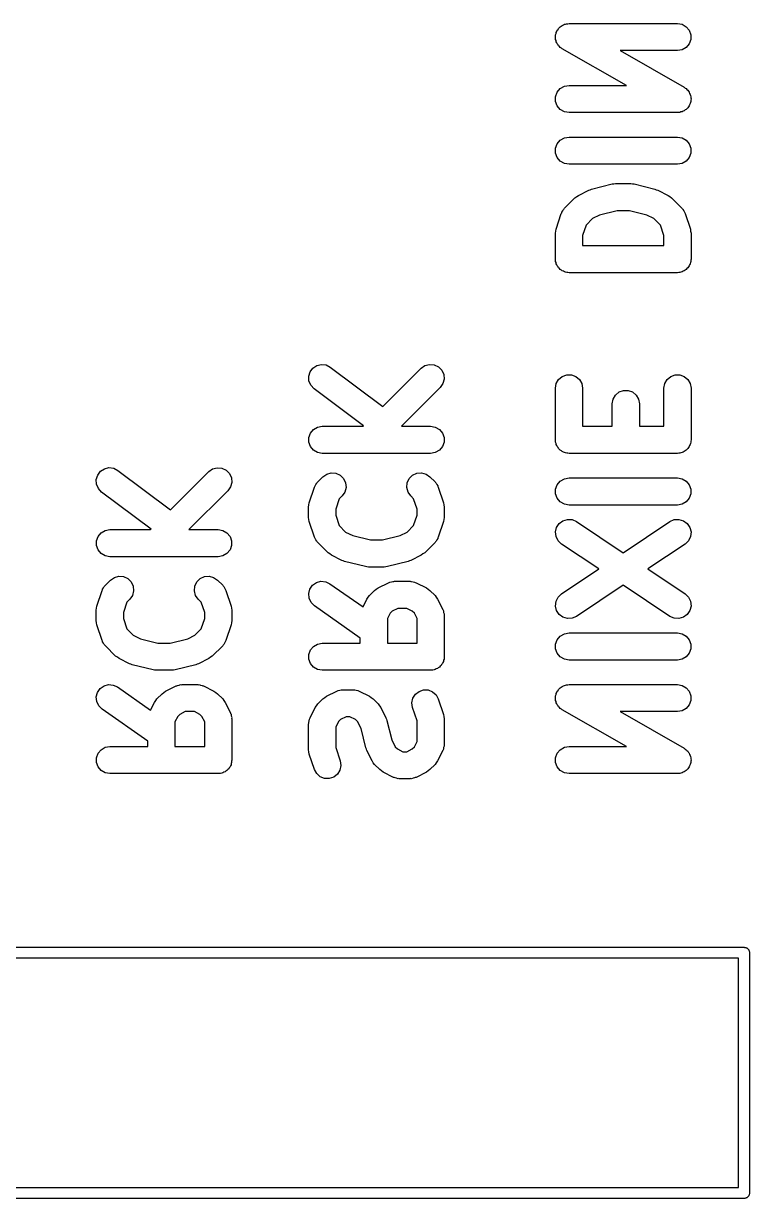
# Model space of a CAD drawing. Extents: x 70 to 226, y -104 to -44.
# Drawn here: x 140.68 to 148.71, y -102.66 to -89.66 of the extents above; entities that cross this region are included whole.
import ezdxf

# ---------------------------------------------------------------- set-up
doc = ezdxf.new("R2010")
doc.units = 0
doc.header["$MEASUREMENT"] = 0
doc.layers.add('BLACK', color=7, linetype='CONTINUOUS')

msp = doc.modelspace()

# ---------------------------------------------------------------- linework, layer by layer
at = {"layer": 'Black'}
for p, q in [((146.598, -89.7129), (146.609, -89.7042)), ((146.609, -89.7042), (146.617, -89.6939)), ((146.617, -89.6939), (146.628, -89.6875)), ((146.628, -89.6875), (146.638, -89.6792)), ((146.638, -89.6792), (146.651, -89.6746)), ((146.651, -89.6746), (146.662, -89.6678)), ((146.662, -89.6678), (146.675, -89.6656)), ((146.675, -89.6656), (146.687, -89.6612)), ((146.687, -89.6612), (146.7, -89.6611)), ((146.7, -89.6611), (146.714, -89.6588)), ((146.714, -89.6588), (147.914, -89.6588)), ((147.914, -89.6588), (147.965, -89.6678)), ((147.965, -89.6678), (148.01, -89.6939)), ((148.01, -89.6939), (148.044, -89.7338)), ((146.564, -89.8095), (146.566, -89.7962)), ((146.566, -89.822), (146.564, -89.8095)), ((146.566, -89.7827), (146.57, -89.7707)), ((146.566, -89.7962), (146.566, -89.7827)), ((146.566, -89.8348), (146.566, -89.822)), ((146.571, -89.8475), (146.566, -89.8348)), ((146.57, -89.7707), (146.572, -89.7581)), ((146.572, -89.7581), (146.579, -89.7464)), ((146.579, -89.7464), (146.584, -89.7338)), ((146.584, -89.7338), (146.592, -89.724)), ((146.592, -89.724), (146.598, -89.7129)), ((148.044, -89.7338), (148.061, -89.7827)), ((148.061, -89.8348), (148.044, -89.8838)), ((148.061, -89.7827), (148.061, -89.8348)), ((146.573, -89.8607), (146.571, -89.8475)), ((146.579, -89.8718), (146.573, -89.8607)), ((146.584, -89.8838), (146.579, -89.8718)), ((146.592, -89.8941), (146.584, -89.8838)), ((146.599, -89.9057), (146.592, -89.8941)), ((146.609, -89.9139), (146.599, -89.9057)), ((146.617, -89.9237), (146.609, -89.9139)), ((146.629, -89.9304), (146.617, -89.9237)), ((146.639, -89.939), (146.629, -89.9304)), ((147.349, -90.3445), (146.639, -89.939)), ((147.914, -89.9588), (147.278, -89.9588)), ((147.278, -89.9588), (147.988, -90.3643)), ((147.965, -89.9497), (147.914, -89.9588)), ((148.01, -89.9237), (147.965, -89.9497)), ((148.044, -89.8838), (148.01, -89.9237)), ((146.617, -90.3796), (146.662, -90.3535)), ((146.662, -90.3535), (146.714, -90.3445)), ((146.714, -90.3445), (147.349, -90.3445)), ((146.566, -90.4685), (146.584, -90.4195)), ((146.566, -90.5205), (146.566, -90.4685)), ((146.584, -90.4195), (146.617, -90.3796)), ((147.988, -90.3643), (147.998, -90.3729)), ((147.998, -90.3729), (148.01, -90.3796)), ((148.01, -90.3796), (148.018, -90.3894)), ((148.018, -90.3894), (148.028, -90.3976)), ((148.028, -90.3976), (148.035, -90.4092)), ((148.035, -90.4092), (148.044, -90.4195)), ((148.044, -90.4195), (148.048, -90.4315)), ((148.048, -90.4315), (148.054, -90.4426)), ((148.054, -90.4426), (148.057, -90.4558)), ((148.057, -90.4558), (148.061, -90.4685)), ((148.061, -90.4685), (148.061, -90.4812)), ((148.061, -90.4812), (148.064, -90.4938)), ((146.584, -90.5695), (146.566, -90.5205)), ((146.617, -90.6094), (146.584, -90.5695)), ((146.662, -90.6355), (146.617, -90.6094)), ((147.999, -90.6158), (147.989, -90.6241)), ((148.01, -90.6094), (147.999, -90.6158)), ((148.019, -90.5991), (148.01, -90.6094)), ((148.029, -90.5904), (148.019, -90.5991)), ((148.035, -90.5793), (148.029, -90.5904)), ((148.044, -90.5695), (148.035, -90.5793)), ((148.048, -90.5569), (148.044, -90.5695)), ((148.055, -90.5452), (148.048, -90.5569)), ((148.057, -90.5326), (148.055, -90.5452)), ((148.061, -90.5205), (148.057, -90.5326)), ((148.064, -90.4938), (148.061, -90.5071)), ((148.061, -90.5071), (148.061, -90.5205)), ((146.714, -90.6445), (146.662, -90.6355)), ((147.914, -90.6445), (146.714, -90.6445)), ((147.927, -90.6422), (147.914, -90.6445)), ((147.94, -90.6421), (147.927, -90.6422)), ((147.952, -90.6377), (147.94, -90.6421)), ((147.965, -90.6355), (147.952, -90.6377)), ((147.977, -90.6287), (147.965, -90.6355)), ((147.989, -90.6241), (147.977, -90.6287)), ((146.566, -91.0399), (146.584, -90.9909)), ((146.584, -90.9909), (146.617, -90.951)), ((146.617, -90.951), (146.662, -90.925)), ((146.662, -90.925), (146.714, -90.9159)), ((146.714, -90.9159), (147.914, -90.9159)), ((147.914, -90.9159), (147.965, -90.925)), ((147.965, -90.925), (148.01, -90.951)), ((148.01, -90.951), (148.044, -90.9909)), ((148.044, -90.9909), (148.061, -91.0399)), ((146.566, -91.092), (146.566, -91.0399)), ((146.584, -91.1409), (146.566, -91.092)), ((148.061, -91.092), (148.044, -91.1409)), ((148.061, -91.0399), (148.061, -91.092)), ((146.617, -91.1808), (146.584, -91.1409)), ((146.662, -91.2069), (146.617, -91.1808)), ((146.714, -91.2159), (146.662, -91.2069)), ((147.914, -91.2159), (146.714, -91.2159)), ((147.965, -91.2069), (147.914, -91.2159)), ((148.01, -91.1808), (147.965, -91.2069)), ((148.044, -91.1409), (148.01, -91.1808)), ((146.818, -91.5603), (146.932, -91.5032)), ((146.932, -91.5032), (146.948, -91.4985)), ((146.948, -91.4985), (146.963, -91.4918)), ((146.963, -91.4918), (147.192, -91.4347)), ((147.192, -91.4347), (147.21, -91.4334)), ((147.21, -91.4334), (147.228, -91.4302)), ((147.228, -91.4302), (147.399, -91.4302)), ((147.399, -91.4302), (147.417, -91.4334)), ((147.417, -91.4334), (147.436, -91.4347)), ((147.436, -91.4347), (147.664, -91.4918)), ((147.664, -91.4918), (147.679, -91.4985)), ((147.679, -91.4985), (147.695, -91.5032)), ((147.695, -91.5032), (147.809, -91.5603)), ((146.665, -91.7027), (146.779, -91.5884)), ((146.779, -91.5884), (146.799, -91.5747)), ((146.799, -91.5747), (146.818, -91.5603)), ((147.809, -91.5603), (147.829, -91.5747)), ((147.829, -91.5747), (147.848, -91.5884)), ((147.848, -91.5884), (147.963, -91.7027)), ((146.571, -91.9328), (146.628, -91.7614)), ((146.628, -91.7614), (146.633, -91.7537)), ((146.633, -91.7537), (146.635, -91.7454)), ((146.635, -91.7454), (146.645, -91.731)), ((146.645, -91.731), (146.653, -91.7155)), ((146.653, -91.7155), (146.66, -91.7098)), ((146.66, -91.7098), (146.665, -91.7027)), ((147.052, -91.7789), (146.974, -91.8178)), ((147.246, -91.7302), (147.052, -91.7789)), ((147.381, -91.7302), (147.246, -91.7302)), ((147.576, -91.7789), (147.381, -91.7302)), ((147.653, -91.8178), (147.576, -91.7789)), ((147.963, -91.7027), (147.968, -91.7098)), ((147.968, -91.7098), (147.974, -91.7155)), ((147.974, -91.7155), (147.982, -91.731)), ((147.982, -91.731), (147.992, -91.7454)), ((147.992, -91.7454), (147.995, -91.7537)), ((147.995, -91.7537), (147.999, -91.7614)), ((147.999, -91.7614), (148.056, -91.9328)), ((146.902, -91.8898), (146.864, -92.0046)), ((146.974, -91.8178), (146.902, -91.8898)), ((147.725, -91.8898), (147.653, -91.8178)), ((147.764, -92.0046), (147.725, -91.8898)), ((146.564, -91.9802), (146.568, -91.9565)), ((146.564, -92.2659), (146.564, -91.9802)), ((146.568, -91.9565), (146.571, -91.9328)), ((146.864, -92.0046), (146.864, -92.1159)), ((147.764, -92.1159), (147.764, -92.0046)), ((148.056, -91.9328), (148.059, -91.9565)), ((148.059, -91.9565), (148.064, -91.9802)), ((148.064, -91.9802), (148.064, -92.2659)), ((146.864, -92.1159), (147.764, -92.1159)), ((146.566, -92.2789), (146.564, -92.2659)), ((146.566, -92.292), (146.566, -92.2789)), ((146.57, -92.3043), (146.566, -92.292)), ((146.573, -92.3172), (146.57, -92.3043)), ((148.057, -92.3043), (148.055, -92.3172)), ((148.061, -92.292), (148.057, -92.3043)), ((148.064, -92.2659), (148.061, -92.2789)), ((148.061, -92.2789), (148.061, -92.292)), ((146.579, -92.3286), (146.573, -92.3172)), ((146.584, -92.3409), (146.579, -92.3286)), ((146.592, -92.351), (146.584, -92.3409)), ((146.599, -92.3623), (146.592, -92.351)), ((146.609, -92.3708), (146.599, -92.3623)), ((146.617, -92.3808), (146.609, -92.3708)), ((146.629, -92.3874), (146.617, -92.3808)), ((146.639, -92.3958), (146.629, -92.3874)), ((146.651, -92.4003), (146.639, -92.3958)), ((146.662, -92.4069), (146.651, -92.4003)), ((146.675, -92.4092), (146.662, -92.4069)), ((146.688, -92.4136), (146.675, -92.4092)), ((146.701, -92.4136), (146.688, -92.4136)), ((146.714, -92.4159), (146.701, -92.4136)), ((147.914, -92.4159), (146.714, -92.4159)), ((147.927, -92.4136), (147.914, -92.4159)), ((147.94, -92.4136), (147.927, -92.4136)), ((147.952, -92.4092), (147.94, -92.4136)), ((147.965, -92.4069), (147.952, -92.4092)), ((147.976, -92.4003), (147.965, -92.4069)), ((147.989, -92.3958), (147.976, -92.4003)), ((147.999, -92.3874), (147.989, -92.3958)), ((148.01, -92.3808), (147.999, -92.3874)), ((148.018, -92.3708), (148.01, -92.3808)), ((148.029, -92.3623), (148.018, -92.3708)), ((148.035, -92.351), (148.029, -92.3623)), ((148.044, -92.3409), (148.035, -92.351)), ((148.048, -92.3286), (148.044, -92.3409)), ((148.055, -92.3172), (148.048, -92.3286)), ((143.849, -93.5124), (143.881, -93.4707)), ((143.881, -93.4707), (143.924, -93.4423)), ((143.924, -93.4423), (143.975, -93.4304)), ((143.975, -93.4304), (144.027, -93.4367)), ((144.027, -93.4367), (144.073, -93.4602)), ((144.073, -93.4602), (144.655, -93.8964)), ((144.655, -93.8964), (145.077, -93.4741)), ((145.077, -93.4741), (145.12, -93.4443)), ((145.12, -93.4443), (145.17, -93.4308)), ((145.17, -93.4308), (145.222, -93.4353)), ((145.222, -93.4353), (145.269, -93.4573)), ((145.269, -93.4573), (145.306, -93.4942)), ((143.834, -93.5623), (143.849, -93.5124)), ((143.837, -93.6143), (143.834, -93.5623)), ((145.306, -93.4942), (145.328, -93.5414)), ((145.333, -93.5933), (145.319, -93.6436)), ((145.328, -93.5414), (145.333, -93.5933)), ((146.573, -93.6432), (146.599, -93.5981)), ((146.599, -93.5981), (146.639, -93.5646)), ((146.639, -93.5646), (146.688, -93.5468)), ((146.688, -93.5468), (146.74, -93.5468)), ((146.74, -93.5468), (146.789, -93.5646)), ((146.789, -93.5646), (146.829, -93.5981)), ((146.829, -93.5981), (146.855, -93.6432)), ((147.773, -93.6432), (147.799, -93.5981)), ((147.799, -93.5981), (147.839, -93.5646)), ((147.839, -93.5646), (147.888, -93.5468)), ((147.888, -93.5468), (147.94, -93.5468)), ((147.94, -93.5468), (147.989, -93.5646)), ((147.989, -93.5646), (148.029, -93.5981)), ((148.029, -93.5981), (148.055, -93.6432)), ((143.858, -93.6622), (143.837, -93.6143)), ((143.893, -93.7002), (143.858, -93.6622)), ((144.44, -94.1107), (143.893, -93.7002)), ((145.289, -93.6863), (144.86, -94.1159)), ((145.319, -93.6436), (145.289, -93.6863)), ((146.564, -93.6945), (146.573, -93.6432)), ((146.564, -94.2659), (146.564, -93.6945)), ((146.855, -93.6432), (146.864, -93.6945)), ((146.864, -93.6945), (146.864, -94.1159)), ((147.227, -93.7695), (147.267, -93.736)), ((147.267, -93.736), (147.316, -93.7182)), ((147.316, -93.7182), (147.368, -93.7182)), ((147.368, -93.7182), (147.417, -93.736)), ((147.417, -93.736), (147.457, -93.7695)), ((147.764, -93.6945), (147.773, -93.6432)), ((147.764, -94.1159), (147.764, -93.6945)), ((148.055, -93.6432), (148.064, -93.6945)), ((148.064, -93.6945), (148.064, -94.2659)), ((147.192, -93.8659), (147.201, -93.8146)), ((147.192, -94.1159), (147.192, -93.8659)), ((147.201, -93.8146), (147.227, -93.7695)), ((147.457, -93.7695), (147.483, -93.8146)), ((147.483, -93.8146), (147.492, -93.8659)), ((147.492, -93.8659), (147.492, -94.1159)), ((143.887, -94.151), (143.932, -94.125)), ((143.932, -94.125), (143.983, -94.1159)), ((143.983, -94.1159), (144.435, -94.1159)), ((144.435, -94.1159), (144.44, -94.1107)), ((144.86, -94.1159), (145.183, -94.1159)), ((145.183, -94.1159), (145.234, -94.125)), ((145.234, -94.125), (145.28, -94.151)), ((146.864, -94.1159), (147.192, -94.1159)), ((147.492, -94.1159), (147.764, -94.1159)), ((143.835, -94.2399), (143.853, -94.1909)), ((143.835, -94.292), (143.835, -94.2399)), ((143.853, -94.1909), (143.887, -94.151)), ((145.28, -94.151), (145.313, -94.1909)), ((145.313, -94.1909), (145.331, -94.2399)), ((145.331, -94.2399), (145.331, -94.292)), ((143.853, -94.3409), (143.835, -94.292)), ((143.887, -94.3808), (143.853, -94.3409)), ((143.932, -94.4069), (143.887, -94.3808)), ((145.28, -94.3808), (145.234, -94.4069)), ((145.313, -94.3409), (145.28, -94.3808)), ((145.331, -94.292), (145.313, -94.3409)), ((146.566, -94.2789), (146.564, -94.2659)), ((146.566, -94.292), (146.566, -94.2789)), ((146.57, -94.3043), (146.566, -94.292)), ((146.573, -94.3172), (146.57, -94.3043)), ((146.579, -94.3286), (146.573, -94.3172)), ((146.584, -94.3409), (146.579, -94.3286)), ((146.592, -94.351), (146.584, -94.3409)), ((146.599, -94.3623), (146.592, -94.351)), ((146.609, -94.3708), (146.599, -94.3623)), ((146.617, -94.3808), (146.609, -94.3708)), ((146.629, -94.3874), (146.617, -94.3808)), ((146.639, -94.3958), (146.629, -94.3874)), ((147.999, -94.3874), (147.989, -94.3958)), ((148.01, -94.3808), (147.999, -94.3874)), ((148.018, -94.3708), (148.01, -94.3808)), ((148.029, -94.3623), (148.018, -94.3708)), ((148.035, -94.351), (148.029, -94.3623)), ((148.044, -94.3409), (148.035, -94.351)), ((148.048, -94.3286), (148.044, -94.3409)), ((148.055, -94.3172), (148.048, -94.3286)), ((148.057, -94.3043), (148.055, -94.3172)), ((148.061, -94.292), (148.057, -94.3043)), ((148.064, -94.2659), (148.061, -94.2789)), ((148.061, -94.2789), (148.061, -94.292)), ((143.983, -94.4159), (143.932, -94.4069)), ((145.183, -94.4159), (143.983, -94.4159)), ((145.234, -94.4069), (145.183, -94.4159)), ((146.651, -94.4003), (146.639, -94.3958)), ((146.662, -94.4069), (146.651, -94.4003)), ((146.675, -94.4092), (146.662, -94.4069)), ((146.688, -94.4136), (146.675, -94.4092)), ((146.701, -94.4136), (146.688, -94.4136)), ((146.714, -94.4159), (146.701, -94.4136)), ((147.914, -94.4159), (146.714, -94.4159)), ((147.927, -94.4136), (147.914, -94.4159)), ((147.94, -94.4136), (147.927, -94.4136)), ((147.952, -94.4092), (147.94, -94.4136)), ((147.965, -94.4069), (147.952, -94.4092)), ((147.976, -94.4003), (147.965, -94.4069)), ((147.989, -94.3958), (147.976, -94.4003)), ((141.5, -94.6553), (141.531, -94.6136)), ((141.531, -94.6136), (141.575, -94.5851)), ((141.575, -94.5851), (141.625, -94.5733)), ((141.625, -94.5733), (141.677, -94.5795)), ((141.677, -94.5795), (141.724, -94.6031)), ((141.724, -94.6031), (142.305, -95.0393)), ((142.305, -95.0393), (142.728, -94.617)), ((142.728, -94.617), (142.77, -94.5871)), ((142.77, -94.5871), (142.821, -94.5736)), ((142.821, -94.5736), (142.872, -94.5782)), ((142.872, -94.5782), (142.92, -94.6002)), ((142.92, -94.6002), (142.957, -94.637)), ((142.957, -94.637), (142.979, -94.6842)), ((143.991, -94.6741), (144.034, -94.6443)), ((144.034, -94.6443), (144.084, -94.6308)), ((144.084, -94.6308), (144.136, -94.6353)), ((144.136, -94.6353), (144.183, -94.6573)), ((144.983, -94.6573), (145.03, -94.6353)), ((145.03, -94.6353), (145.082, -94.6308)), ((145.082, -94.6308), (145.132, -94.6443)), ((145.132, -94.6443), (145.175, -94.6741)), ((141.485, -94.7051), (141.5, -94.6553)), ((141.488, -94.7571), (141.485, -94.7051)), ((141.508, -94.8051), (141.488, -94.7571)), ((142.983, -94.7361), (142.97, -94.7865)), ((142.979, -94.6842), (142.983, -94.7361)), ((143.902, -94.7823), (143.904, -94.774)), ((143.904, -94.774), (143.914, -94.7596)), ((143.914, -94.7596), (143.923, -94.7441)), ((143.923, -94.7441), (143.929, -94.7384)), ((143.929, -94.7384), (143.934, -94.7313)), ((143.934, -94.7313), (143.991, -94.6741)), ((144.183, -94.6573), (144.22, -94.6942)), ((144.22, -94.6942), (144.242, -94.7414)), ((144.242, -94.7414), (144.247, -94.7933)), ((144.919, -94.7933), (144.924, -94.7414)), ((144.924, -94.7414), (144.946, -94.6942)), ((144.946, -94.6942), (144.983, -94.6573)), ((145.175, -94.6741), (145.232, -94.7313)), ((145.232, -94.7313), (145.237, -94.7384)), ((145.237, -94.7384), (145.243, -94.7441)), ((145.243, -94.7441), (145.252, -94.7596)), ((145.252, -94.7596), (145.262, -94.774)), ((145.262, -94.774), (145.264, -94.7823)), ((146.566, -94.8113), (146.584, -94.7624)), ((146.584, -94.7624), (146.617, -94.7224)), ((146.617, -94.7224), (146.662, -94.6964)), ((146.662, -94.6964), (146.714, -94.6874)), ((146.714, -94.6874), (147.914, -94.6874)), ((147.914, -94.6874), (147.965, -94.6964)), ((147.965, -94.6964), (148.01, -94.7224)), ((148.01, -94.7224), (148.044, -94.7624)), ((148.044, -94.7624), (148.061, -94.8113)), ((141.544, -94.8431), (141.508, -94.8051)), ((142.091, -95.2536), (141.544, -94.8431)), ((142.94, -94.8291), (142.51, -95.2588)), ((142.97, -94.7865), (142.94, -94.8291)), ((143.841, -94.9614), (143.898, -94.7899)), ((143.898, -94.7899), (143.902, -94.7823)), ((144.203, -94.8863), (144.171, -94.9184)), ((144.233, -94.8436), (144.203, -94.8863)), ((144.247, -94.7933), (144.233, -94.8436)), ((144.933, -94.8436), (144.919, -94.7933)), ((144.963, -94.8863), (144.933, -94.8436)), ((144.995, -94.9184), (144.963, -94.8863)), ((145.264, -94.7823), (145.268, -94.7899)), ((145.268, -94.7899), (145.325, -94.9614)), ((146.566, -94.8634), (146.566, -94.8113)), ((146.584, -94.9124), (146.566, -94.8634)), ((148.061, -94.8634), (148.044, -94.9124)), ((148.061, -94.8113), (148.061, -94.8634)), ((143.833, -95.0088), (143.837, -94.9851)), ((143.833, -95.1231), (143.833, -95.0088)), ((143.837, -94.9851), (143.841, -94.9614)), ((144.171, -94.9184), (144.133, -95.0331)), ((144.133, -95.0331), (144.133, -95.0987)), ((145.033, -95.0331), (144.995, -94.9184)), ((145.033, -95.0987), (145.033, -95.0331)), ((145.325, -94.9614), (145.329, -94.9851)), ((145.329, -94.9851), (145.333, -95.0088)), ((145.333, -95.0088), (145.333, -95.1231)), ((146.617, -94.9523), (146.584, -94.9124)), ((146.662, -94.9783), (146.617, -94.9523)), ((146.714, -94.9874), (146.662, -94.9783)), ((147.914, -94.9874), (146.714, -94.9874)), ((147.965, -94.9783), (147.914, -94.9874)), ((148.01, -94.9523), (147.965, -94.9783)), ((148.044, -94.9124), (148.01, -94.9523)), ((143.837, -95.1467), (143.833, -95.1231)), ((143.841, -95.1705), (143.837, -95.1467)), ((144.133, -95.0987), (144.171, -95.2135)), ((144.995, -95.2135), (145.033, -95.0987)), ((145.329, -95.1467), (145.325, -95.1705)), ((145.333, -95.1231), (145.329, -95.1467)), ((146.605, -95.1909), (146.647, -95.16)), ((146.647, -95.16), (146.697, -95.1454)), ((146.697, -95.1454), (146.749, -95.1488)), ((146.749, -95.1488), (146.797, -95.1697)), ((147.83, -95.1697), (147.878, -95.1488)), ((147.878, -95.1488), (147.93, -95.1454)), ((147.93, -95.1454), (147.98, -95.16)), ((147.98, -95.16), (148.022, -95.1909)), ((141.504, -95.3338), (141.537, -95.2939)), ((141.537, -95.2939), (141.582, -95.2678)), ((141.582, -95.2678), (141.634, -95.2588)), ((141.634, -95.2588), (142.086, -95.2588)), ((142.086, -95.2588), (142.091, -95.2536)), ((142.51, -95.2588), (142.834, -95.2588)), ((142.834, -95.2588), (142.885, -95.2678)), ((142.885, -95.2678), (142.93, -95.2939)), ((142.93, -95.2939), (142.964, -95.3338)), ((143.898, -95.3419), (143.841, -95.1705)), ((144.171, -95.2135), (144.243, -95.2855)), ((144.243, -95.2855), (144.321, -95.3244)), ((144.845, -95.3244), (144.923, -95.2855)), ((144.923, -95.2855), (144.995, -95.2135)), ((145.325, -95.1705), (145.268, -95.3419)), ((146.564, -95.2848), (146.576, -95.2342)), ((146.57, -95.3366), (146.564, -95.2848)), ((146.576, -95.2342), (146.605, -95.1909)), ((146.797, -95.1697), (147.314, -95.5142)), ((147.314, -95.5142), (147.83, -95.1697)), ((148.022, -95.1909), (148.051, -95.2342)), ((148.051, -95.2342), (148.063, -95.2848)), ((148.063, -95.2848), (148.058, -95.3366)), ((141.486, -95.3827), (141.504, -95.3338)), ((141.486, -95.4348), (141.486, -95.3827)), ((142.964, -95.3338), (142.981, -95.3827)), ((142.981, -95.3827), (142.981, -95.4348)), ((143.902, -95.3495), (143.898, -95.3419)), ((143.904, -95.3579), (143.902, -95.3495)), ((143.914, -95.3723), (143.904, -95.3579)), ((143.923, -95.3877), (143.914, -95.3723)), ((143.929, -95.3935), (143.923, -95.3877)), ((143.934, -95.4006), (143.929, -95.3935)), ((144.049, -95.5149), (143.934, -95.4006)), ((144.321, -95.3244), (144.516, -95.3731)), ((144.516, -95.3731), (144.65, -95.3731)), ((144.65, -95.3731), (144.845, -95.3244)), ((145.232, -95.4006), (145.118, -95.5149)), ((145.237, -95.3935), (145.232, -95.4006)), ((145.243, -95.3877), (145.237, -95.3935)), ((145.252, -95.3723), (145.243, -95.3877)), ((145.262, -95.3579), (145.252, -95.3723)), ((145.264, -95.3495), (145.262, -95.3579)), ((145.268, -95.3419), (145.264, -95.3495)), ((146.593, -95.3833), (146.57, -95.3366)), ((146.63, -95.4193), (146.593, -95.3833)), ((147.043, -95.6945), (146.63, -95.4193)), ((147.997, -95.4193), (147.584, -95.6945)), ((148.035, -95.3833), (147.997, -95.4193)), ((148.058, -95.3366), (148.035, -95.3833)), ((141.504, -95.4838), (141.486, -95.4348)), ((141.537, -95.5237), (141.504, -95.4838)), ((141.582, -95.5497), (141.537, -95.5237)), ((141.634, -95.5588), (141.582, -95.5497)), ((142.834, -95.5588), (141.634, -95.5588)), ((142.885, -95.5497), (142.834, -95.5588)), ((142.93, -95.5237), (142.885, -95.5497)), ((142.964, -95.4838), (142.93, -95.5237)), ((142.981, -95.4348), (142.964, -95.4838)), ((144.068, -95.5286), (144.049, -95.5149)), ((144.087, -95.5429), (144.068, -95.5286)), ((144.202, -95.6001), (144.087, -95.5429)), ((145.079, -95.5429), (144.965, -95.6001)), ((145.098, -95.5286), (145.079, -95.5429)), ((145.118, -95.5149), (145.098, -95.5286)), ((144.217, -95.6048), (144.202, -95.6001)), ((144.232, -95.6114), (144.217, -95.6048)), ((144.461, -95.6686), (144.232, -95.6114)), ((144.479, -95.6699), (144.461, -95.6686)), ((144.497, -95.6731), (144.479, -95.6699)), ((144.669, -95.6731), (144.497, -95.6731)), ((144.687, -95.6699), (144.669, -95.6731)), ((144.705, -95.6686), (144.687, -95.6699)), ((144.934, -95.6114), (144.705, -95.6686)), ((144.949, -95.6048), (144.934, -95.6114)), ((144.965, -95.6001), (144.949, -95.6048)), ((141.585, -95.8741), (141.642, -95.817)), ((141.642, -95.817), (141.685, -95.7871)), ((141.685, -95.7871), (141.735, -95.7736)), ((141.735, -95.7736), (141.787, -95.7782)), ((141.787, -95.7782), (141.834, -95.8002)), ((141.834, -95.8002), (141.871, -95.837)), ((142.596, -95.837), (142.633, -95.8002)), ((142.633, -95.8002), (142.681, -95.7782)), ((142.681, -95.7782), (142.732, -95.7736)), ((142.732, -95.7736), (142.783, -95.7871)), ((142.783, -95.7871), (142.825, -95.817)), ((142.825, -95.817), (142.883, -95.8741)), ((146.63, -95.9697), (147.043, -95.6945)), ((147.584, -95.6945), (147.997, -95.9697)), ((141.491, -96.1042), (141.548, -95.9328)), ((141.548, -95.9328), (141.553, -95.9252)), ((141.553, -95.9252), (141.555, -95.9168)), ((141.555, -95.9168), (141.565, -95.9024)), ((141.565, -95.9024), (141.573, -95.887)), ((141.573, -95.887), (141.58, -95.8812)), ((141.58, -95.8812), (141.585, -95.8741)), ((141.871, -95.837), (141.893, -95.8842)), ((141.897, -95.9361), (141.884, -95.9865)), ((141.893, -95.8842), (141.897, -95.9361)), ((142.57, -95.9361), (142.574, -95.8842)), ((142.583, -95.9865), (142.57, -95.9361)), ((142.574, -95.8842), (142.596, -95.837)), ((142.883, -95.8741), (142.888, -95.8812)), ((142.888, -95.8812), (142.894, -95.887)), ((142.894, -95.887), (142.902, -95.9024)), ((142.902, -95.9024), (142.912, -95.9168)), ((142.912, -95.9168), (142.915, -95.9252)), ((142.915, -95.9252), (142.919, -95.9328)), ((142.919, -95.9328), (142.976, -96.1042)), ((143.834, -95.9672), (143.847, -95.9168)), ((143.847, -95.9168), (143.877, -95.8742)), ((143.877, -95.8742), (143.92, -95.8443)), ((143.92, -95.8443), (143.97, -95.8308)), ((143.97, -95.8308), (144.022, -95.8353)), ((144.022, -95.8353), (144.069, -95.8573)), ((144.069, -95.8573), (144.435, -96.1132)), ((144.506, -95.9884), (144.563, -95.9313)), ((144.563, -95.9313), (144.582, -95.9175)), ((144.582, -95.9175), (144.602, -95.9032)), ((144.602, -95.9032), (144.716, -95.846)), ((144.716, -95.846), (144.724, -95.8436)), ((144.724, -95.8436), (144.732, -95.8393)), ((144.732, -95.8393), (144.749, -95.8362)), ((144.749, -95.8362), (144.766, -95.8312)), ((144.766, -95.8312), (144.775, -95.8317)), ((144.775, -95.8317), (144.783, -95.8302)), ((144.783, -95.8302), (144.955, -95.8302)), ((144.955, -95.8302), (144.963, -95.8317)), ((144.963, -95.8317), (144.972, -95.8312)), ((144.972, -95.8312), (144.989, -95.8362)), ((144.989, -95.8362), (145.006, -95.8393)), ((145.006, -95.8393), (145.013, -95.8436)), ((145.013, -95.8436), (145.022, -95.846)), ((145.022, -95.846), (145.136, -95.9032)), ((145.136, -95.9032), (145.155, -95.9175)), ((145.155, -95.9175), (145.175, -95.9313)), ((145.175, -95.9313), (145.232, -95.9884)), ((147.314, -95.8748), (146.797, -96.2193)), ((147.83, -96.2193), (147.314, -95.8748)), ((141.822, -96.0612), (141.784, -96.176)), ((141.854, -96.0291), (141.822, -96.0612)), ((141.884, -95.9865), (141.854, -96.0291)), ((142.613, -96.0291), (142.583, -95.9865)), ((142.645, -96.0612), (142.613, -96.0291)), ((142.684, -96.176), (142.645, -96.0612)), ((143.838, -96.0191), (143.834, -95.9672)), ((143.86, -96.0663), (143.838, -96.0191)), ((143.897, -96.1031), (143.86, -96.0663)), ((144.435, -96.1132), (144.478, -96.0274)), ((144.478, -96.0274), (144.492, -96.0081)), ((144.492, -96.0081), (144.506, -95.9884)), ((145.232, -95.9884), (145.246, -96.0081)), ((145.246, -96.0081), (145.26, -96.0274)), ((145.26, -96.0274), (145.317, -96.1417)), ((146.564, -96.1042), (146.57, -96.0524)), ((146.57, -96.0524), (146.593, -96.0057)), ((146.593, -96.0057), (146.63, -95.9697)), ((147.997, -95.9697), (148.035, -96.0057)), ((148.035, -96.0057), (148.058, -96.0524)), ((148.058, -96.0524), (148.063, -96.1042)), ((141.484, -96.1516), (141.488, -96.128)), ((141.484, -96.2659), (141.484, -96.1516)), ((141.488, -96.128), (141.491, -96.1042)), ((141.784, -96.176), (141.784, -96.2416)), ((142.684, -96.2416), (142.684, -96.176)), ((142.976, -96.1042), (142.979, -96.128)), ((142.979, -96.128), (142.984, -96.1516)), ((142.984, -96.1516), (142.984, -96.2659)), ((144.405, -96.4583), (143.897, -96.1031)), ((144.735, -96.1834), (144.705, -96.2442)), ((144.758, -96.1606), (144.735, -96.1834)), ((144.819, -96.1302), (144.758, -96.1606)), ((144.919, -96.1302), (144.819, -96.1302)), ((144.98, -96.1606), (144.919, -96.1302)), ((145.003, -96.1834), (144.98, -96.1606)), ((145.033, -96.2442), (145.003, -96.1834)), ((145.317, -96.1417), (145.32, -96.15)), ((145.32, -96.15), (145.324, -96.1575)), ((145.324, -96.1575), (145.327, -96.1748)), ((145.327, -96.1748), (145.332, -96.1916)), ((145.332, -96.1916), (145.332, -96.2003)), ((145.332, -96.2003), (145.333, -96.2088)), ((145.333, -96.2088), (145.333, -96.6659)), ((146.576, -96.1548), (146.564, -96.1042)), ((146.605, -96.1981), (146.576, -96.1548)), ((146.647, -96.229), (146.605, -96.1981)), ((148.022, -96.1981), (147.98, -96.229)), ((148.051, -96.1548), (148.022, -96.1981)), ((148.063, -96.1042), (148.051, -96.1548)), ((141.488, -96.2896), (141.484, -96.2659)), ((141.491, -96.3134), (141.488, -96.2896)), ((141.548, -96.4848), (141.491, -96.3134)), ((141.784, -96.2416), (141.822, -96.3563)), ((142.645, -96.3563), (142.684, -96.2416)), ((142.976, -96.3134), (142.919, -96.4848)), ((142.979, -96.2896), (142.976, -96.3134)), ((142.984, -96.2659), (142.979, -96.2896)), ((144.705, -96.2442), (144.705, -96.5159)), ((145.033, -96.5159), (145.033, -96.2442)), ((146.697, -96.2436), (146.647, -96.229)), ((146.749, -96.2402), (146.697, -96.2436)), ((146.797, -96.2193), (146.749, -96.2402)), ((147.878, -96.2402), (147.83, -96.2193)), ((147.93, -96.2436), (147.878, -96.2402)), ((147.98, -96.229), (147.93, -96.2436)), ((141.822, -96.3563), (141.894, -96.4284)), ((141.894, -96.4284), (141.972, -96.4673)), ((141.972, -96.4673), (142.166, -96.5159)), ((142.301, -96.5159), (142.496, -96.4673)), ((142.496, -96.4673), (142.573, -96.4284)), ((142.573, -96.4284), (142.645, -96.3563)), ((144.405, -96.5159), (144.405, -96.4583)), ((146.584, -96.4766), (146.617, -96.4367)), ((146.617, -96.4367), (146.662, -96.4107)), ((146.662, -96.4107), (146.714, -96.4016)), ((146.714, -96.4016), (147.914, -96.4016)), ((147.914, -96.4016), (147.965, -96.4107)), ((147.965, -96.4107), (148.01, -96.4367)), ((148.01, -96.4367), (148.044, -96.4766)), ((141.553, -96.4924), (141.548, -96.4848)), ((141.555, -96.5007), (141.553, -96.4924)), ((141.565, -96.5151), (141.555, -96.5007)), ((141.573, -96.5306), (141.565, -96.5151)), ((141.58, -96.5363), (141.573, -96.5306)), ((141.585, -96.5434), (141.58, -96.5363)), ((141.699, -96.6577), (141.585, -96.5434)), ((142.166, -96.5159), (142.301, -96.5159)), ((142.883, -96.5434), (142.768, -96.6577)), ((142.888, -96.5363), (142.883, -96.5434)), ((142.894, -96.5306), (142.888, -96.5363)), ((142.902, -96.5151), (142.894, -96.5306)), ((142.912, -96.5007), (142.902, -96.5151)), ((142.915, -96.4924), (142.912, -96.5007)), ((142.919, -96.4848), (142.915, -96.4924)), ((143.835, -96.6399), (143.853, -96.5909)), ((143.853, -96.5909), (143.887, -96.551)), ((143.887, -96.551), (143.932, -96.525)), ((143.932, -96.525), (143.983, -96.5159)), ((143.983, -96.5159), (144.405, -96.5159)), ((144.705, -96.5159), (145.033, -96.5159)), ((146.566, -96.5256), (146.584, -96.4766)), ((146.566, -96.5777), (146.566, -96.5256)), ((146.584, -96.6266), (146.566, -96.5777)), ((148.044, -96.4766), (148.061, -96.5256)), ((148.061, -96.5777), (148.044, -96.6266)), ((148.061, -96.5256), (148.061, -96.5777)), ((141.719, -96.6715), (141.699, -96.6577)), ((141.738, -96.6858), (141.719, -96.6715)), ((141.852, -96.7429), (141.738, -96.6858)), ((142.729, -96.6858), (142.615, -96.7429)), ((142.749, -96.6715), (142.729, -96.6858)), ((142.768, -96.6577), (142.749, -96.6715)), ((143.835, -96.692), (143.835, -96.6399)), ((143.853, -96.7409), (143.835, -96.692)), ((145.318, -96.7286), (145.313, -96.7409)), ((145.324, -96.7172), (145.318, -96.7286)), ((145.326, -96.7043), (145.324, -96.7172)), ((145.331, -96.692), (145.326, -96.7043)), ((145.333, -96.6659), (145.331, -96.6789)), ((145.331, -96.6789), (145.331, -96.692)), ((146.617, -96.6666), (146.584, -96.6266)), ((146.662, -96.6926), (146.617, -96.6666)), ((146.714, -96.7016), (146.662, -96.6926)), ((147.914, -96.7016), (146.714, -96.7016)), ((147.965, -96.6926), (147.914, -96.7016)), ((148.01, -96.6666), (147.965, -96.6926)), ((148.044, -96.6266), (148.01, -96.6666)), ((141.868, -96.7476), (141.852, -96.7429)), ((141.883, -96.7543), (141.868, -96.7476)), ((142.112, -96.8114), (141.883, -96.7543)), ((142.13, -96.8127), (142.112, -96.8114)), ((142.148, -96.8159), (142.13, -96.8127)), ((142.319, -96.8159), (142.148, -96.8159)), ((142.337, -96.8127), (142.319, -96.8159)), ((142.356, -96.8114), (142.337, -96.8127)), ((142.584, -96.7543), (142.356, -96.8114)), ((142.599, -96.7476), (142.584, -96.7543)), ((142.615, -96.7429), (142.599, -96.7476)), ((143.887, -96.7808), (143.853, -96.7409)), ((143.932, -96.8069), (143.887, -96.7808)), ((143.983, -96.8159), (143.932, -96.8069)), ((145.183, -96.8159), (143.983, -96.8159)), ((145.196, -96.8136), (145.183, -96.8159)), ((145.209, -96.8136), (145.196, -96.8136)), ((145.222, -96.8092), (145.209, -96.8136)), ((145.234, -96.8069), (145.222, -96.8092)), ((145.246, -96.8003), (145.234, -96.8069)), ((145.258, -96.7958), (145.246, -96.8003)), ((145.268, -96.7874), (145.258, -96.7958)), ((145.28, -96.7808), (145.268, -96.7874)), ((145.288, -96.7708), (145.28, -96.7808)), ((145.298, -96.7623), (145.288, -96.7708)), ((145.305, -96.751), (145.298, -96.7623)), ((145.313, -96.7409), (145.305, -96.751)), ((141.528, -97.017), (141.57, -96.9871)), ((141.57, -96.9871), (141.621, -96.9736)), ((141.621, -96.9736), (141.672, -96.9782)), ((141.672, -96.9782), (141.72, -97.0002)), ((142.252, -97.046), (142.367, -96.9889)), ((142.367, -96.9889), (142.375, -96.9864)), ((142.375, -96.9864), (142.382, -96.9821)), ((142.382, -96.9821), (142.4, -96.9791)), ((142.4, -96.9791), (142.416, -96.9741)), ((142.416, -96.9741), (142.425, -96.9746)), ((142.425, -96.9746), (142.434, -96.9731)), ((142.434, -96.9731), (142.605, -96.9731)), ((142.605, -96.9731), (142.614, -96.9746)), ((142.614, -96.9746), (142.622, -96.9741)), ((142.622, -96.9741), (142.639, -96.9791)), ((142.639, -96.9791), (142.656, -96.9821)), ((142.656, -96.9821), (142.664, -96.9864)), ((142.664, -96.9864), (142.672, -96.9889)), ((142.672, -96.9889), (142.786, -97.046)), ((146.638, -96.9935), (146.651, -96.9888)), ((146.651, -96.9888), (146.662, -96.9821)), ((146.662, -96.9821), (146.675, -96.9799)), ((146.675, -96.9799), (146.687, -96.9755)), ((146.687, -96.9755), (146.7, -96.9754)), ((146.7, -96.9754), (146.714, -96.9731)), ((146.714, -96.9731), (147.914, -96.9731)), ((147.914, -96.9731), (147.965, -96.9821)), ((147.965, -96.9821), (148.01, -97.0082)), ((141.484, -97.11), (141.498, -97.0597)), ((141.489, -97.1619), (141.484, -97.11)), ((141.498, -97.0597), (141.528, -97.017)), ((141.72, -97.0002), (142.085, -97.256)), ((142.156, -97.1313), (142.213, -97.0741)), ((142.213, -97.0741), (142.233, -97.0604)), ((142.233, -97.0604), (142.252, -97.046)), ((142.786, -97.046), (142.806, -97.0604)), ((142.806, -97.0604), (142.825, -97.0741)), ((142.825, -97.0741), (142.883, -97.1313)), ((143.991, -97.1313), (144.011, -97.1175)), ((144.011, -97.1175), (144.03, -97.1032)), ((144.03, -97.1032), (144.145, -97.046)), ((144.145, -97.046), (144.153, -97.0436)), ((144.153, -97.0436), (144.16, -97.0393)), ((144.16, -97.0393), (144.178, -97.0362)), ((144.178, -97.0362), (144.195, -97.0312)), ((144.195, -97.0312), (144.203, -97.0317)), ((144.203, -97.0317), (144.212, -97.0302)), ((144.212, -97.0302), (144.326, -97.0302)), ((144.326, -97.0302), (144.335, -97.0317)), ((144.335, -97.0317), (144.343, -97.0312)), ((144.343, -97.0312), (144.36, -97.0362)), ((144.36, -97.0362), (144.377, -97.0393)), ((144.377, -97.0393), (144.385, -97.0436)), ((144.385, -97.0436), (144.393, -97.046)), ((144.393, -97.046), (144.507, -97.1032)), ((144.507, -97.1032), (144.527, -97.1175)), ((144.527, -97.1175), (144.546, -97.1313)), ((144.987, -97.1251), (145.014, -97.0807)), ((145.014, -97.0807), (145.055, -97.0483)), ((145.055, -97.0483), (145.104, -97.0318)), ((145.104, -97.0318), (145.156, -97.0333)), ((145.156, -97.0333), (145.205, -97.0524)), ((145.205, -97.0524), (145.243, -97.087)), ((145.243, -97.087), (145.268, -97.1328)), ((146.564, -97.1237), (146.566, -97.1105)), ((146.566, -97.097), (146.57, -97.085)), ((146.566, -97.1105), (146.566, -97.097)), ((146.57, -97.085), (146.572, -97.0724)), ((146.572, -97.0724), (146.579, -97.0607)), ((146.579, -97.0607), (146.584, -97.0481)), ((146.584, -97.0481), (146.592, -97.0383)), ((146.592, -97.0383), (146.598, -97.0272)), ((146.598, -97.0272), (146.609, -97.0185)), ((146.609, -97.0185), (146.617, -97.0082)), ((146.617, -97.0082), (146.628, -97.0018)), ((146.628, -97.0018), (146.638, -96.9935)), ((148.01, -97.0082), (148.044, -97.0481)), ((148.044, -97.0481), (148.061, -97.097)), ((148.061, -97.097), (148.061, -97.1491)), ((141.511, -97.2091), (141.489, -97.1619)), ((141.548, -97.246), (141.511, -97.2091)), ((142.055, -97.6012), (141.548, -97.246)), ((142.085, -97.256), (142.128, -97.1703)), ((142.128, -97.1703), (142.142, -97.151)), ((142.142, -97.151), (142.156, -97.1313)), ((142.883, -97.1313), (142.896, -97.151)), ((142.896, -97.151), (142.911, -97.1703)), ((142.911, -97.1703), (142.968, -97.2846)), ((143.849, -97.3417), (143.906, -97.2274)), ((143.906, -97.2274), (143.92, -97.2081)), ((143.92, -97.2081), (143.934, -97.1884)), ((143.934, -97.1884), (143.991, -97.1313)), ((144.546, -97.1313), (144.603, -97.1884)), ((144.603, -97.1884), (144.617, -97.2081)), ((144.617, -97.2081), (144.632, -97.2274)), ((144.632, -97.2274), (144.689, -97.3417)), ((144.976, -97.1761), (144.987, -97.1251)), ((144.984, -97.2276), (144.976, -97.1761)), ((145.033, -97.376), (144.984, -97.2276)), ((145.268, -97.1328), (145.325, -97.3042)), ((146.566, -97.1363), (146.564, -97.1237)), ((146.566, -97.1491), (146.566, -97.1363)), ((146.571, -97.1618), (146.566, -97.1491)), ((146.573, -97.175), (146.571, -97.1618)), ((146.579, -97.186), (146.573, -97.175)), ((146.584, -97.1981), (146.579, -97.186)), ((146.592, -97.2084), (146.584, -97.1981)), ((146.599, -97.22), (146.592, -97.2084)), ((146.609, -97.2282), (146.599, -97.22)), ((146.617, -97.238), (146.609, -97.2282)), ((146.629, -97.2447), (146.617, -97.238)), ((146.639, -97.2533), (146.629, -97.2447)), ((148.01, -97.238), (147.965, -97.264)), ((148.044, -97.1981), (148.01, -97.238)), ((148.061, -97.1491), (148.044, -97.1981)), ((142.385, -97.3262), (142.355, -97.3871)), ((142.408, -97.3035), (142.385, -97.3262)), ((142.469, -97.2731), (142.408, -97.3035)), ((142.57, -97.2731), (142.469, -97.2731)), ((142.631, -97.3035), (142.57, -97.2731)), ((142.653, -97.3262), (142.631, -97.3035)), ((142.684, -97.3871), (142.653, -97.3262)), ((142.968, -97.2846), (142.97, -97.2929)), ((142.97, -97.2929), (142.975, -97.3003)), ((142.975, -97.3003), (142.978, -97.3176)), ((142.978, -97.3176), (142.983, -97.3345)), ((142.983, -97.3345), (142.982, -97.3431)), ((142.982, -97.3431), (142.984, -97.3516)), ((142.984, -97.3516), (142.984, -97.8088)), ((143.834, -97.3916), (143.839, -97.3748)), ((143.839, -97.3748), (143.842, -97.3575)), ((143.842, -97.3575), (143.847, -97.35)), ((143.847, -97.35), (143.849, -97.3417)), ((144.186, -97.3606), (144.164, -97.3834)), ((144.247, -97.3302), (144.186, -97.3606)), ((144.291, -97.3302), (144.247, -97.3302)), ((144.351, -97.3606), (144.291, -97.3302)), ((144.374, -97.3834), (144.351, -97.3606)), ((144.689, -97.3417), (144.693, -97.3574)), ((144.693, -97.3574), (144.7, -97.3724)), ((144.7, -97.3724), (144.753, -97.585)), ((145.033, -97.6019), (145.033, -97.376)), ((145.325, -97.3042), (145.329, -97.328)), ((145.329, -97.328), (145.333, -97.3516)), ((145.333, -97.3516), (145.333, -97.6374)), ((147.349, -97.6588), (146.639, -97.2533)), ((147.914, -97.2731), (147.278, -97.2731)), ((147.278, -97.2731), (147.988, -97.6786)), ((147.965, -97.264), (147.914, -97.2731)), ((142.355, -97.3871), (142.355, -97.6588)), ((142.684, -97.6588), (142.684, -97.3871)), ((143.833, -97.4088), (143.835, -97.4003)), ((143.833, -97.6945), (143.833, -97.4088)), ((143.835, -97.4003), (143.834, -97.3916)), ((144.164, -97.3834), (144.133, -97.4442)), ((144.133, -97.4442), (144.133, -97.6702)), ((144.413, -97.4611), (144.374, -97.3834)), ((144.466, -97.6737), (144.413, -97.4611)), ((142.055, -97.6588), (142.055, -97.6012)), ((144.753, -97.585), (144.792, -97.6628)), ((145.003, -97.6628), (145.033, -97.6019)), ((145.333, -97.6374), (145.332, -97.6459)), ((141.486, -97.7827), (141.504, -97.7338)), ((141.504, -97.7338), (141.537, -97.6939)), ((141.537, -97.6939), (141.582, -97.6678)), ((141.582, -97.6678), (141.634, -97.6588)), ((141.634, -97.6588), (142.055, -97.6588)), ((142.355, -97.6588), (142.684, -97.6588)), ((143.837, -97.7182), (143.833, -97.6945)), ((143.841, -97.7419), (143.837, -97.7182)), ((143.898, -97.9134), (143.841, -97.7419)), ((144.133, -97.6702), (144.183, -97.8185)), ((144.473, -97.6887), (144.466, -97.6737)), ((144.478, -97.7044), (144.473, -97.6887)), ((144.535, -97.8187), (144.478, -97.7044)), ((144.792, -97.6628), (144.815, -97.6855)), ((144.815, -97.6855), (144.876, -97.7159)), ((144.876, -97.7159), (144.919, -97.7159)), ((144.919, -97.7159), (144.98, -97.6855)), ((144.98, -97.6855), (145.003, -97.6628)), ((145.317, -97.7044), (145.26, -97.8187)), ((145.32, -97.6961), (145.317, -97.7044)), ((145.324, -97.6887), (145.32, -97.6961)), ((145.327, -97.6714), (145.324, -97.6887)), ((145.332, -97.6545), (145.327, -97.6714)), ((145.332, -97.6459), (145.332, -97.6545)), ((146.566, -97.7827), (146.584, -97.7338)), ((146.584, -97.7338), (146.617, -97.6939)), ((146.617, -97.6939), (146.662, -97.6678)), ((146.662, -97.6678), (146.714, -97.6588)), ((146.714, -97.6588), (147.349, -97.6588)), ((147.988, -97.6786), (147.998, -97.6872)), ((147.998, -97.6872), (148.01, -97.6939)), ((148.01, -97.6939), (148.018, -97.7037)), ((148.018, -97.7037), (148.028, -97.7119)), ((148.028, -97.7119), (148.035, -97.7235)), ((148.035, -97.7235), (148.044, -97.7338)), ((148.044, -97.7338), (148.048, -97.7458)), ((148.048, -97.7458), (148.054, -97.7569)), ((148.054, -97.7569), (148.057, -97.7701)), ((141.486, -97.8348), (141.486, -97.7827)), ((141.504, -97.8838), (141.486, -97.8348)), ((141.537, -97.9237), (141.504, -97.8838)), ((142.955, -97.8938), (142.949, -97.9052)), ((142.964, -97.8838), (142.955, -97.8938)), ((142.968, -97.8715), (142.964, -97.8838)), ((142.975, -97.8601), (142.968, -97.8715)), ((142.977, -97.8472), (142.975, -97.8601)), ((142.981, -97.8348), (142.977, -97.8472)), ((142.984, -97.8088), (142.981, -97.8217)), ((142.981, -97.8217), (142.981, -97.8348)), ((144.19, -97.87), (144.18, -97.9211)), ((144.183, -97.8185), (144.19, -97.87)), ((144.549, -97.838), (144.535, -97.8187)), ((144.563, -97.8577), (144.549, -97.838)), ((144.62, -97.9149), (144.563, -97.8577)), ((145.232, -97.8577), (145.175, -97.9149)), ((145.246, -97.838), (145.232, -97.8577)), ((145.26, -97.8187), (145.246, -97.838)), ((146.566, -97.8348), (146.566, -97.7827)), ((146.584, -97.8838), (146.566, -97.8348)), ((146.617, -97.9237), (146.584, -97.8838)), ((148.035, -97.8936), (148.029, -97.9047)), ((148.044, -97.8838), (148.035, -97.8936)), ((148.048, -97.8711), (148.044, -97.8838)), ((148.055, -97.8595), (148.048, -97.8711)), ((148.057, -97.8469), (148.055, -97.8595)), ((148.057, -97.7701), (148.061, -97.7827)), ((148.061, -97.8348), (148.057, -97.8469)), ((148.061, -97.7827), (148.061, -97.7955)), ((148.061, -97.7955), (148.064, -97.8081)), ((148.064, -97.8081), (148.061, -97.8214)), ((148.061, -97.8214), (148.061, -97.8348)), ((141.582, -97.9497), (141.537, -97.9237)), ((141.634, -97.9588), (141.582, -97.9497)), ((142.834, -97.9588), (141.634, -97.9588)), ((142.847, -97.9565), (142.834, -97.9588)), ((142.86, -97.9565), (142.847, -97.9565)), ((142.872, -97.952), (142.86, -97.9565)), ((142.885, -97.9497), (142.872, -97.952)), ((142.896, -97.9432), (142.885, -97.9497)), ((142.909, -97.9387), (142.896, -97.9432)), ((142.919, -97.9303), (142.909, -97.9387)), ((142.93, -97.9237), (142.919, -97.9303)), ((142.938, -97.9136), (142.93, -97.9237)), ((142.949, -97.9052), (142.938, -97.9136)), ((143.923, -97.9592), (143.898, -97.9134)), ((143.962, -97.9937), (143.923, -97.9592)), ((144.01, -98.0129), (143.962, -97.9937)), ((144.062, -98.0143), (144.01, -98.0129)), ((144.112, -97.9978), (144.062, -98.0143)), ((144.153, -97.9654), (144.112, -97.9978)), ((144.18, -97.9211), (144.153, -97.9654)), ((144.64, -97.9286), (144.62, -97.9149)), ((144.659, -97.9429), (144.64, -97.9286)), ((144.773, -98.0001), (144.659, -97.9429)), ((144.781, -98.0026), (144.773, -98.0001)), ((144.789, -98.0069), (144.781, -98.0026)), ((144.806, -98.0099), (144.789, -98.0069)), ((144.823, -98.0149), (144.806, -98.0099)), ((144.832, -98.0144), (144.823, -98.0149)), ((144.84, -98.0159), (144.832, -98.0144)), ((144.955, -98.0159), (144.84, -98.0159)), ((144.963, -98.0144), (144.955, -98.0159)), ((144.972, -98.0149), (144.963, -98.0144)), ((144.989, -98.0099), (144.972, -98.0149)), ((145.006, -98.0069), (144.989, -98.0099)), ((145.013, -98.0026), (145.006, -98.0069)), ((145.022, -98.0001), (145.013, -98.0026)), ((145.136, -97.9429), (145.022, -98.0001)), ((145.155, -97.9286), (145.136, -97.9429)), ((145.175, -97.9149), (145.155, -97.9286)), ((146.662, -97.9497), (146.617, -97.9237)), ((146.714, -97.9588), (146.662, -97.9497)), ((147.914, -97.9588), (146.714, -97.9588)), ((147.927, -97.9564), (147.914, -97.9588)), ((147.94, -97.9564), (147.927, -97.9564)), ((147.952, -97.952), (147.94, -97.9564)), ((147.965, -97.9497), (147.952, -97.952)), ((147.977, -97.943), (147.965, -97.9497)), ((147.989, -97.9384), (147.977, -97.943)), ((147.999, -97.9301), (147.989, -97.9384)), ((148.01, -97.9237), (147.999, -97.9301)), ((148.019, -97.9134), (148.01, -97.9237)), ((148.029, -97.9047), (148.019, -97.9134)), ((130.81, -99.88), (148.65, -99.88)), ((148.65, -99.88), (148.655, -99.8809)), ((148.655, -99.8809), (148.66, -99.8809)), ((148.66, -99.8809), (148.665, -99.8827)), ((148.665, -99.8827), (148.671, -99.8836)), ((148.671, -99.8836), (148.675, -99.8862)), ((148.675, -99.8862), (148.68, -99.888)), ((148.68, -99.888), (148.684, -99.8914)), ((148.684, -99.8914), (148.689, -99.894)), ((148.689, -99.894), (148.692, -99.8981)), ((148.692, -99.8981), (148.696, -99.9014)), ((148.696, -99.9014), (148.699, -99.906)), ((148.699, -99.906), (148.702, -99.91)), ((148.702, -99.91), (148.704, -99.9149)), ((148.704, -99.9149), (148.706, -99.9195)), ((148.706, -99.9195), (148.707, -99.9247)), ((148.707, -99.9247), (148.709, -99.9296)), ((148.709, -99.9296), (148.709, -99.9348)), ((148.709, -99.9348), (148.71, -99.94)), ((148.71, -99.94), (148.71, -102.6)), ((148.59, -100), (130.87, -100)), ((148.59, -102.54), (148.59, -100)), ((130.87, -102.54), (148.59, -102.54)), ((148.65, -102.66), (130.81, -102.66)), ((148.655, -102.659), (148.65, -102.66)), ((148.66, -102.659), (148.655, -102.659)), ((148.665, -102.657), (148.66, -102.659)), ((148.671, -102.656), (148.665, -102.657)), ((148.675, -102.654), (148.671, -102.656)), ((148.68, -102.652), (148.675, -102.654)), ((148.684, -102.649), (148.68, -102.652)), ((148.689, -102.646), (148.684, -102.649)), ((148.692, -102.642), (148.689, -102.646)), ((148.696, -102.639), (148.692, -102.642)), ((148.699, -102.634), (148.696, -102.639)), ((148.702, -102.63), (148.699, -102.634)), ((148.704, -102.625), (148.702, -102.63)), ((148.706, -102.621), (148.704, -102.625)), ((148.707, -102.615), (148.706, -102.621)), ((148.709, -102.61), (148.707, -102.615)), ((148.71, -102.6), (148.709, -102.605)), ((148.709, -102.605), (148.709, -102.61))]:
    msp.add_line(p, q, dxfattribs=at)

doc.saveas('drawing.dxf')
